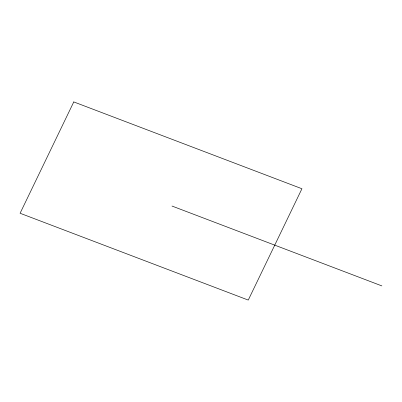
<?xml version="1.0" encoding="UTF-8"?>
<svg xmlns="http://www.w3.org/2000/svg" width="402" height="402" viewBox="0 0 402 402"><rect width="100%" height="100%" fill="white"/><g stroke="black" fill="none" stroke-linecap="round" stroke-linejoin="round"><path stroke-width="0.6" d="M171.981 206.035L381.9 285.917M73.777 101.917L20.1 213.261L248.26 300.083L301.932 188.739L73.777 101.917"/></g></svg>
